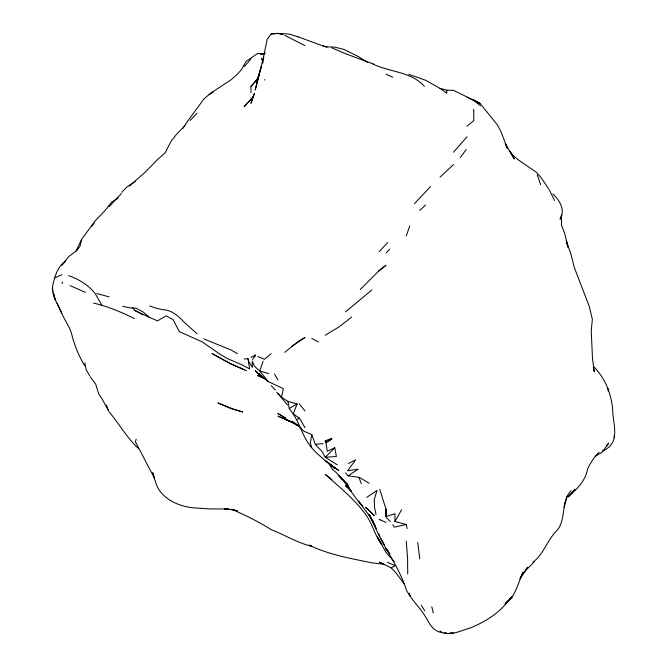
<?xml version="1.0" encoding="UTF-8"?>
<svg xmlns="http://www.w3.org/2000/svg" width="667" height="667" viewBox="0 0 667 667"><rect width="100%" height="100%" fill="white"/><g stroke="black" fill="none" stroke-linecap="round" stroke-linejoin="round"><path stroke-width="1" d="M250.975 92.813L250.975 86.435L258.504 77.455M561.531 225.221L561.531 214.924L560.122 219.293C565.641 210.047 559.688 200.408 552.943 193.889M602.293 451.209C621.561 442.821 612.715 424.812 612.639 408.879C610.997 392.921 604.944 377.814 593.497 366.458M385.726 516.5L386.001 509.113L379.731 489.336M571.077 490.67C560.797 501.376 566.333 517.992 557.662 529.706C547.565 539.178 544.064 553.718 533 562.239M564.716 502.593L564.232 506.987L567.142 496.198M84.592 365.716C79.006 356.111 74.671 346.006 71.903 335.001C70.043 327.197 65.099 320.894 61.873 313.698C58.354 304.502 50.8 295.389 52.835 285.017C54.844 276.08 57.679 266.808 65.391 261.08L64.265 262.831M332.95 466.742L334.35 468.209C327.214 461.973 319.468 456.345 313.056 449.316C303.493 439.228 300.575 425.279 293.238 413.99L297.09 403.969L287.986 401.426L281.566 397.34L283.267 388.561L268.259 381.632L257.078 372.494L264.482 378.748L262.439 377.205M118.117 197.974L111.672 202.051L104.627 211.055L95.698 220.227L81.657 239.286L80.048 246.156L76.905 250.45L68.693 256.595L61.939 265.408M254.777 356.978L255.211 355.077L250.975 357.387M258.329 78.464L256.32 82.875L261.431 65.958L255.194 90.028L263.748 56.828L262.264 62.923L267.2 39.245L271.227 33.917L277.981 33.35L282.8 34.426M257.729 78.914L258.738 75.313M136.201 439.111L135.401 441.821L154.586 478.447L152.885 472.87M406.253 235.951L409.721 226.013M263.148 361.197L259.721 370.977L268.259 381.632M520.077 578.581L523.078 572.103C518.251 582.341 516.208 594.355 507.32 602.218C497.865 613.907 484.651 622.011 470.885 627.714C461.406 630.532 451.467 635.868 441.396 632.483C430.882 630.74 428.131 619.535 422.486 612.214C417.033 604.827 410.655 598.041 406.253 589.928C400.442 570.443 388.386 554.027 379.248 536.135L369.218 514.449L370.418 516.591M75.796 251.501L81.291 240.12M61.939 283.467L62.731 282.024M407.112 528.531L406.253 524.529L394.956 521.511L401.609 509.763M252.601 359.496L255.211 355.077M183.091 128.147C189.411 118.151 196.765 109.055 203.527 99.391M520.102 578.831L527.772 567.1L525.446 570.16M378.522 271.202L386.001 265.258L379.248 270.51L360.213 289.57M460.263 157.629L466.225 149.5M453.51 152.226L467.017 136.768M264.482 80.032L264.841 79.581M91.387 226.497L94.147 223.112M414.407 203.71L430.415 186.668M244.222 66.6L250.975 59.038M568.284 496.765L575.029 489.228L568.209 496.815C576.888 489.178 585.451 481.04 587.569 469.009C590.528 462.881 594.072 456.97 599.066 452.268M379.248 251.634L387.644 242.546M250.975 86.435L257.729 79.106M606.745 445.348L608.788 443.121L602.034 452.259L595.289 456.336M109.196 206.612L121.352 193.605M190.212 120.427L196.965 113.24M121.778 192.296L126.538 187.244L135.159 181.507M184.859 125.755L176.713 134.05L170.877 141.629L165.283 152.66L158.321 158.821L145.473 171.886L129.456 186.01M523.695 572.453L534.525 561.556M386.001 252.985L389.786 249.108M509.446 599.508L512.014 596.89L505.644 603.176M440.012 177.18L453.51 164.607M311.789 434.517L315.299 444.339L322.261 451.801L325.238 457.27L336.385 456.511L334.784 447.799L325.238 457.27L337.244 464.807M504.902 603.927L512.014 596.89M419.751 210.439L425.538 205.077M203.718 99.191L210.472 93.288L230.724 80.032L237.477 74.095L241.421 69.718L246.09 61.381L257.729 53.41L264.482 54.411M284.734 352.334L298.624 341.171L304.986 337.527L291.487 346.523M371.903 289.928L345.489 311.889M271.227 353.585L264.482 359.296L257.729 356.486M467.017 126.196L473.762 120.627L473.762 109.33M351.567 317.167L338.744 327.105L325.238 335.201M366.75 497.44L376.988 490.362L374.262 499.733L374.537 507.37L375.996 514.324M345.489 472.828L348.149 475.829L358.229 469.126L347.615 470.794L355.669 459.855L348.382 463.44M209.196 94.647L213.24 92.113M304.986 427.68L299.466 418.184L293.238 413.99L289.245 408.496L297.09 403.969M297.023 419.593L299.466 418.184M231.549 509.271C245.148 514.982 258.646 521.786 271.227 529.665C284.842 534.842 297.524 543.138 311.739 546.19L309.129 545.139C329.039 554.819 351.217 558.554 372.745 562.981L384.084 564.224L379.248 562.123L391.287 567.859L395.172 565.616L387.385 562.314M331.699 438.219L325.238 440.862L325.329 442.238L331.991 438.961L326.021 442.738L327.247 451.242L334.784 447.799M55.194 277.714L61.914 274.662M260.664 54.202L265.466 53.11M406.253 524.529L394.297 527.147L392.755 524.762M315.299 444.339L322.953 443.605M244.222 358.979L248.016 358.721L248.774 361.697L252.401 367.409L252.234 361.155L254.46 366.216L259.721 370.977L268.676 373.595M271.227 33.917L277.088 33.533M446.757 633.5L453.327 633.175L450.342 633M248.016 358.721L249.641 369.001L242.738 365.183L227.272 358.529L220.569 354.602L202.126 341.863L179.34 331.632L173.103 319.643L166.158 315.85L157.487 320.86L149.3 317.325L142.955 311.848L136.21 308.312L129.456 307.77L122.703 306.345M408.863 74.387L425.679 80.273L440.012 88.377L446.757 90.195L453.51 90.328L480.073 103.435L497.232 124.712L500.767 131.149L507.52 148.616L505.244 143.472L514.274 158.979L509.972 151.367L512.489 154.877L517.842 159.58L536.385 172.261L540.904 177.447L548.582 188.611M228.798 509.013L209.805 508.938L196.031 508.012C180.757 507.312 162.415 499.841 156.462 484.801L152.601 472.803M228.039 508.971L224.454 508.829L234.842 510.063L237.469 511.022L231.691 509.355M277.981 33.35L289.545 34.134L298.132 36.86M444.38 632.649L446.365 632.766M348.149 475.829L358.913 477.322L361.372 483.783M278.923 33.567L282.8 34.426M93.663 303.143C108.004 306.453 121.311 312.173 134.467 318.559M96.815 293.522L109.205 296.915M373.111 63.849L345.489 53.719L331.991 47.874M323.237 45.865L327.08 47.115M298.232 36.885L325.238 46.79L334.601 47.107L344.047 49.441L358.538 56.662L367.292 62.339M149.708 305.961L156.462 308.321L163.24 309.78A31.341 18.092 60 0 1 183.041 321.211L196.965 333.7M372.494 63.782C389.47 72.386 411.055 71.319 424.354 86.343M203.718 338.878L230.724 349.85L237.469 353.61M290.679 421.436L284.734 418.976L290.637 421.636M85.368 292.338L70.027 285.601M244.222 369.81L230.724 363.974L212.006 353.518L231.341 363.974L238.152 366.967M68.693 275.654C79.031 279.44 88.811 285.067 95.489 294.047L102.051 305.628M149.3 317.325L134.926 310.505L132.666 307.72M386.001 522.411L379.248 519.493L379.982 519.818M290.562 421.611L285.951 419.601L298.232 425.713L291.487 421.269L299.175 426.155L292.763 422.053L300.867 427.872M284.734 35.384L304.986 45.598M239.011 367.342L246.598 370.752M386.001 74.187L392.746 77.239M467.017 97.215L480.073 103.435L473.211 99.6M311.739 338.444L318.484 341.921M134.926 310.505L142.955 314.832M359.121 477.289L369.093 483.2M329.715 464.207L338.744 470.46L329.765 464.107M260.338 374.912L257.729 373.337L255.319 370.735L256.803 371.994M331.991 479.648L325.238 474.37C339.411 487.06 354.427 499.124 365.749 514.565C372.57 523.82 374.721 535.534 381.799 544.647M440.012 631.032L441.804 632.241M440.012 88.377L446.765 93.205L446.757 90.195M325.329 442.238L326.021 442.738L325.238 440.862M329.681 464.082L334.784 467.951L333.2 466.725M330.807 464.882L325.238 460.58L328.956 463.532M89.661 375.613L86.193 369.818L84.809 362.823M264.482 378.748L257.729 373.337L262.731 377.03L259.029 373.887M473.762 100.383L480.515 105.811M350.8 490.212L345.489 485.801L351.492 491.129M300.225 427.839L303.91 431.207L311.697 434.517L310.347 443.088L311.739 447.59M394.205 561.647L386.001 552.409L377.33 536.943L381.807 544.547M370.827 517.309L374.896 525.521L368.668 514.132L370.66 517.4L358.412 501.084L362.773 506.37C351.559 494.781 345.331 479.44 332.416 469.326L328.814 463.607M386.001 517.158L390.378 521.611M342.304 479.206L338.744 475.521L347.29 484.125L338.744 475.521L342.279 479.223L340.595 476.855M138.628 448.683C126.963 437.877 119.293 424.062 109.205 411.914M276.788 392.304L281.566 397.34M391.287 567.859L396.015 572.928L404.485 584.217M271.227 385.651L275.354 390.103M287.502 404.911L277.981 393.63M329.965 463.974L331.991 466.25M389.978 553.802L386.001 549.083L388.452 552.043M299.416 403.985L304.986 410.98M388.477 551.767L385.418 547.857L388.352 551.734M90.203 376.747L95.698 384.175L98.666 393.805L102.41 399.433L108.438 410.664M348.583 486.718L347.557 485.084L348.507 486.76M346.732 484.442L350.383 490.137L349.441 488.444M384.626 545.323L380.824 538.269M421.277 605.111L424.771 610.897M274.471 373.995L277.981 379.957M346.89 484.142L350.15 490.27L346.782 484.084M549.099 189.545L554.585 200.517M561.331 224.679L564.816 233.809L567.951 247.207L566.266 240.762L570.802 253.735L574.245 267.342L589.228 306.261L592.354 319.251L591.245 330.815L592.471 358.162L594.205 371.502L593.322 367.65M61.823 313.59L57.12 303.076M374.204 523.928L376.338 528.547M378.789 533.867L380.007 536.51M261.314 58.229L263.257 62.806M408.963 593.347L410.022 596.023L408.996 593.221M106.353 404.952L108.754 411.356M613.907 436.001L614.59 437.844M537.31 174.946L540.603 184.642M53.96 294.881L55.194 299.625L53.493 292.871M52.284 288.052L53.01 290.945M431.816 606.82L433.258 612.99M287.986 401.426L289.245 408.496M406.253 541.079L407.587 558.446L407.72 573.962M419.76 558.838L417.725 542.454M607.929 388.211L608.196 390.987M386.001 509.113L386.268 516.5L394.947 513.715L394.956 521.511M254.469 93.363L250.975 103.152L254.469 93.363M253.268 96.707L244.222 106.628L253.268 96.707M237.477 410.405L230.724 408.512L217.867 402.935L233.925 409.255L242.68 411.998L237.477 410.405M284.559 419.001L277.981 416.158L290.579 421.619L284.559 419.001M262.106 377.389L257.729 375.496L264.482 378.439L262.106 377.389M285.835 418.267L277.981 413.515L285.835 418.267M374.129 515.399L365.749 507.462L374.129 515.399M373.353 522.078L372.494 520.227L373.303 521.994"/></g></svg>
